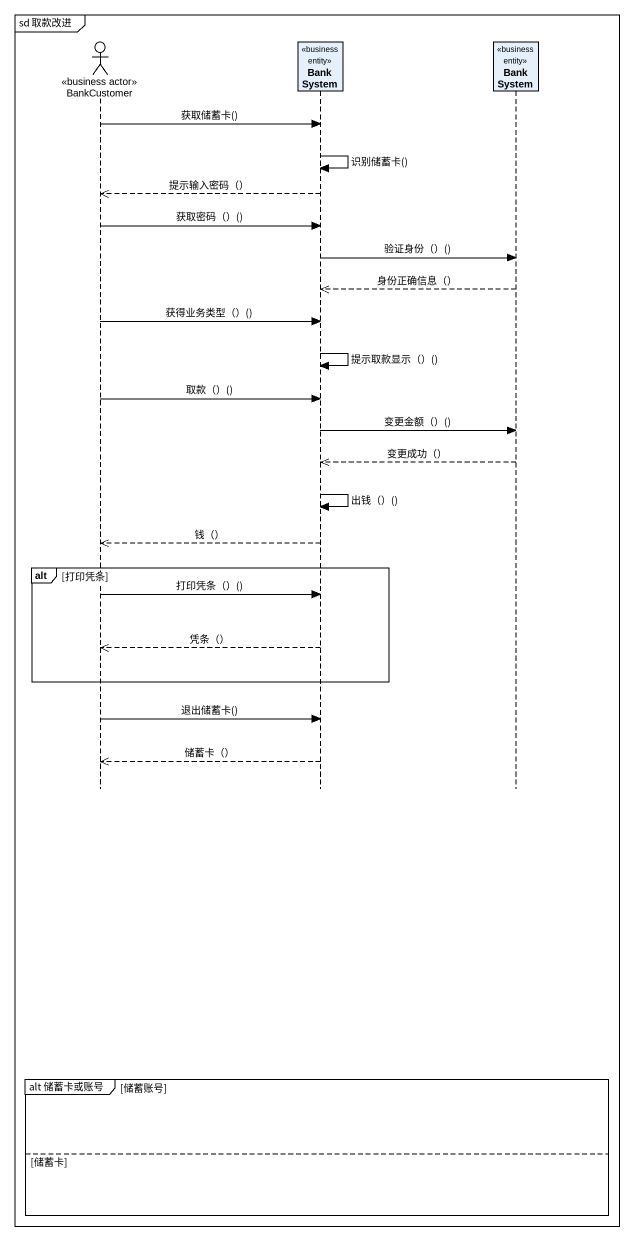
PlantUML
@startuml
mainframe sd 取款改进
hide footbox
actor BankCustomer <<business actor>>
participant BankSystem <<business entity>>
participant "BankSystem" as BankSystem_2 <<business entity>>

BankCustomer -> BankSystem : 获取储蓄卡()
BankSystem -> BankSystem : 识别储蓄卡()
BankSystem -->> BankCustomer : 提示输入密码（）
BankCustomer -> BankSystem : 获取密码（）()
BankSystem -> BankSystem_2 : 验证身份（）()
BankSystem_2 -->> BankSystem : 身份正确信息（）
BankCustomer -> BankSystem : 获得业务类型（）()
BankSystem -> BankSystem : 提示取款显示（）()
BankCustomer -> BankSystem : 取款（）()
BankSystem -> BankSystem_2 : 变更金额（）()
BankSystem_2 -->> BankSystem : 变更成功（）
BankSystem -> BankSystem : 出钱（）()
BankSystem -->> BankCustomer : 钱（）
alt 打印凭条
  BankCustomer -> BankSystem : 打印凭条（）()
  BankSystem -->> BankCustomer : 凭条（）
end
BankCustomer -> BankSystem : 退出储蓄卡()
BankSystem -->> BankCustomer : 储蓄卡（）
group alt 储蓄卡或账号 [储蓄账号]
else 储蓄卡
end
@enduml
